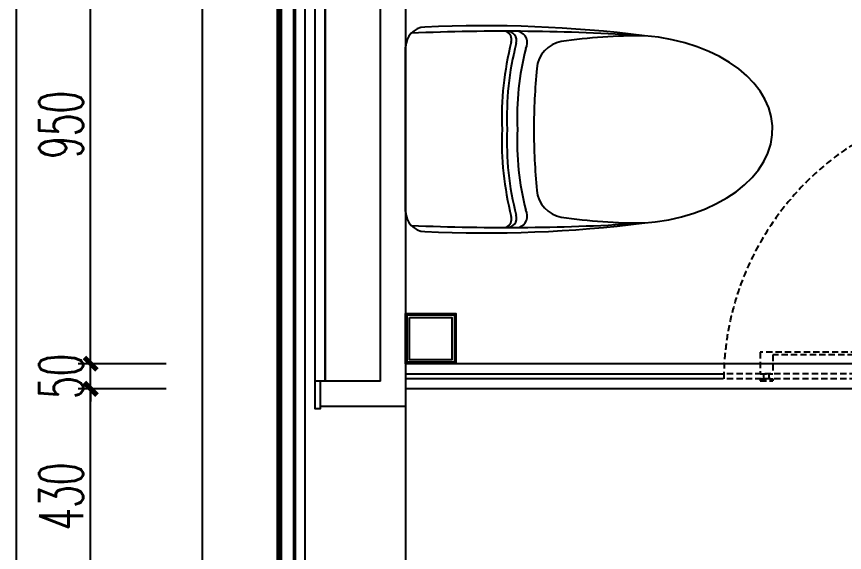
# Model space of a CAD drawing. Header units: inches. Extents: x 24920 to 61775, y 10942 to 38819.
# Drawn here: x 42195 to 43843, y 26234 to 27300 of the extents above; entities that cross this region are included whole.
import ezdxf

# ---------------------------------------------------------------- set-up
doc = ezdxf.new("R2010")
doc.units = ezdxf.units.IN
doc.header["$MEASUREMENT"] = 0
doc.header["$PDMODE"] = 1
doc.linetypes.add('DASHED', pattern=[3.75, 2.5, -1.25])
for name, color, linetype in [('+BF_floor lines', 2, 'Continuous'), ('0-铝合金投影', 112, 'Continuous'), ('3铝板幕墙', 3, 'Continuous'), ('4玻璃幕墙', 4, 'Continuous'), ('A-P-CONCRETE', 1, 'Continuous'), ('dim', 173, 'Continuous'), ('P-完成面', 3, 'Continuous'), ('P-洁具及配件（地坪图不显示）', 143, 'Continuous'), ('P-洁具及配件（地坪图显示）', 143, 'Continuous'), ('P-活动家具', 51, 'Continuous')]:
    doc.layers.add(name, color=color, linetype=linetype)
doc.styles.add('DIM', font='simplex.shx', dxfattribs={"width": 0.6, "bigfont": 'extfont.shx'})
doc.dimstyles.new('1比25', dxfattribs={"dimscale": 25, "dimtxt": 3.5, "dimasz": 1, "dimexe": 1, "dimexo": 1, "dimgap": 0.6, "dimtad": 1, "dimdec": 0, "dimrnd": 5, "dimzin": 0, "dimdsep": 46, "dimtxsty": 'DIM', "dimblk": 'ARCHTICK', "dimcen": 0.09, "dimdle": 1, "dimclrd": 1, "dimclre": 1, "dimclrt": 1, "dimadec": 0, "dimazin": 0, "dimtfac": 1, "dimtdec": 0, "dimtix": 1, "dimtmove": 2, "dimatfit": 3, "dimldrblk": '引线箭头（自定义）', "dimfxl": 0, "dimtolj": 1, "dimtzin": 0, "dimarcsym": 0})

# ---------------------------------------------------------------- blocks, each defined once
blk = doc.blocks.new('A$C119A60A9')
at = {"color": 2, "ltscale": 5}
blk.add_line((42.6, 730, 0), (369.6, 730, 0), dxfattribs=at)
at = {"color": 2}
for centre, radius, start, end in [((42.6, 690, 0), 40, 90, 177.4001), ((369.6, 690, 0), 40, 2.5999, 90), ((4322.5, 533, 0), 4311.6, 177.5288, 183.6994), ((-3910.3, 533, 0), 4311.6, 356.3006, 2.4712), ((2577.4, 574.9, 0), 2577.4, 177.4001, 187.1336), ((-2165.2, 574.9, 0), 2577.4, 352.8664, 2.5999), ((29.7, 528, 0), 18.8, 174.0685, 287.6407), ((27.7, 537.3, 0), 18.2, 203.5276, 286.6187), ((182.4, -63.4, 0), 602, 87.7467, 104.3815), ((182.4, -63.4, 0), 592, 87.7467, 104.3815), ((229.8, -63.4, 0), 602, 75.6185, 92.2533), ((229.8, -63.4, 0), 592, 75.6185, 92.2533), ((382.5, 528, 0), 18.8, 252.3593, 5.9315), ((384.5, 537.3, 0), 18.2, 253.3813, 336.4724), ((34.1, 512.1, 0), 24.1, 198.0596, 297.7967), ((182.4, -43.9, 0), 552, 87.5425, 104.3815), ((229.8, -43.9, 0), 552, 75.6185, 92.4575), ((378.1, 512.1, 0), 24.1, 242.2033, 341.9404), ((90.4, 409.3, 0), 60, 95.3921, 169.5299), ((214.3, -903.1, 0), 1378.2, 90.3409, 95.3921), ((197.9, -903.1, 0), 1378.2, 84.6079, 89.6591), ((321.8, 409.3, 0), 60, 10.4701, 84.6079), ((1119.6, 261.5, 0), 1099.7, 171.703, 180.3481), ((-707.4, 261.5, 0), 1099.7, 359.6519, 8.297)]:
    blk.add_arc(centre, radius, start, end, dxfattribs=at)
blk.add_ellipse((206.1, 289.3, 0), major_axis=(0, 289.3), ratio=0.648116, start_param=1.570796, end_param=4.592942, dxfattribs=at)
blk = doc.blocks.new('A$C1D345F8F')
at = {"color": 251, "linetype": 'DASHED', "ltscale": 5}
for p, q in [((56.7, 600), (46.7, 600)), ((46.7, 0), (46.7, 600)), ((56.8, 600), (46.8, 600)), ((56.7, 0), (56.7, 600)), ((42.5, 527.7), (42.5, 502.2)), ((46.7, 527.7), (42.5, 527.7)), ((46.7, 527.7), (46.7, 502.2)), ((56.7, 527.7), (56.7, 502.2)), ((99.3, 527.7), (56.7, 527.7)), ((99.3, 72.2), (99.3, 527.7)), ((46.7, 520.1), (56.7, 520.1)), ((46.7, 502.2), (42.5, 502.2)), ((46.7, 509.9), (56.7, 509.9)), ((94.2, 502.2), (56.7, 502.2)), ((94.2, 97.7), (94.2, 502.2)), ((42.5, 72.2), (42.5, 97.7)), ((46.7, 97.7), (42.5, 97.7)), ((46.7, 72.2), (46.7, 97.7)), ((46.7, 90.1), (56.7, 90.1)), ((56.7, 72.2), (56.7, 97.7)), ((94.2, 97.7), (56.7, 97.7)), ((46.7, 72.2), (42.5, 72.2)), ((46.7, 79.9), (56.7, 79.9)), ((99.3, 72.2), (56.7, 72.2))]:
    blk.add_line(p, q, dxfattribs=at)
at = {"color": 136, "ltscale": 5}
for p, q in [((73.8, 61), (99.3, 61)), ((73.8, 56.7), (73.8, 61)), ((73.8, 56.7), (99.3, 56.7)), ((81.4, 56.7), (81.4, 46.7)), ((91.6, 56.7), (91.6, 46.7)), ((99.3, 56.7), (99.3, 61)), ((527.7, 61), (502.2, 61)), ((502.2, 56.7), (502.2, 61)), ((527.7, 56.7), (502.2, 56.7)), ((509.9, 56.7), (509.9, 46.7)), ((520.1, 56.7), (520.1, 46.7)), ((527.7, 56.7), (527.7, 61)), ((73.8, 46.7), (99.3, 46.7)), ((73.8, 4.2), (73.8, 46.7)), ((99.3, 9.3), (99.3, 46.7)), ((527.7, 46.7), (502.2, 46.7)), ((502.2, 9.3), (502.2, 46.7)), ((527.7, 4.2), (527.7, 46.7)), ((73.8, 4.2), (527.7, 4.2)), ((99.3, 9.3), (502.2, 9.3))]:
    blk.add_line(p, q, dxfattribs=at)
at = {"color": 8}
blk.add_line((46.7, 0), (56.7, 0), dxfattribs=at)
at = {"color": 251, "linetype": 'DASHED', "ltscale": 5}
blk.add_arc((42.6, 42.6), 557.6, 1.4579, 88.5423, dxfattribs=at)
at = {"layer": 'P-洁具及配件（地坪图显示）', "color": 60}
for p, q in [((2, 56.7), (598, 56.7)), ((2, 46.7), (598, 46.7))]:
    blk.add_line(p, q, dxfattribs=at)
for points in [[(2, 56.7), (0, 54.8), (0, 48.7), (2, 46.7)], [(598, 56.7), (600, 54.8), (600, 48.7), (598, 46.7)]]:
    blk.add_lwpolyline(points, dxfattribs=at)
blk = doc.blocks.new('A$C270A5C76')
at = {"layer": '+BF_floor lines', "color": 8, "ltscale": 0.5}
for points in [[(0, 100), (100, 100), (100, 0), (0, 0)], [(3, 97), (97, 97), (97, 3), (3, 3)], [(8, 92), (92, 92), (92, 8), (8, 8)]]:
    blk.add_lwpolyline(points, close=True, dxfattribs=at)
blk = doc.blocks.new('*U736')
at = {"layer": '0-铝合金投影'}
for p, q in [((50, -34.1), (2055, -34.1)), ((52.8, -53.1), (2055, -53.1)), ((50, -89.1), (2055, -89.1)), ((51.5, -85), (2055, -85))]:
    blk.add_line(p, q, dxfattribs=at)
at = {"layer": '4玻璃幕墙'}
blk.add_lwpolyline([(2055, -57), (33.6, -57), (33.6, -81), (2055, -81)], dxfattribs=at)
blk = doc.blocks.new('_ArchTick')
at = {"color": 0, "linetype": 'ByBlock', "const_width": 0.4}
blk.add_lwpolyline([(-0.5, -0.5), (0.5, 0.5)], dxfattribs=at)
blk = doc.blocks.new('*D921')
at = {"color": 1, "lineweight": -2, "transparency": 16777216}
for p, q in [((42576.7, 26154.5), (42576.7, 26632.9)), ((42726.7, 26607.9), (42551.7, 26607.9)), ((42726.7, 26179.5), (42551.7, 26179.5))]:
    blk.add_line(p, q, dxfattribs=at)
at = {"layer": 'Defpoints', "color": 0, "transparency": 16777216}
for p in [(42576.7, 26607.9), (43511.5, 26607.9), (43365.2, 26179.5)]:
    blk.add_point(p, dxfattribs=at)
at = {"color": 1, "lineweight": -2, "transparency": 16777216, "xscale": 25, "yscale": 25, "zscale": 25}
for p, rotation in [((42576.7, 26607.9), 90), ((42576.7, 26179.5), 270)]:
    blk.add_blockref('_ArchTick', p, dxfattribs=dict(at, rotation=rotation))
at = {"color": 1, "transparency": 16777216, "insert": (42517.9, 26393.7), "char_height": 87.5, "attachment_point": 5, "rotation": 90, "style": 'DIM'}
blk.add_mtext('\\A1;430', dxfattribs=at)
blk = doc.blocks.new('引线箭头（自定义）')
at = {"linetype": 'ByBlock', "lineweight": -2}
h = blk.add_hatch(color=8, dxfattribs=at)
h.dxf.hatch_style = 1
h.paths.add_polyline_path([(-1.195, -0.955), (-0.315, 0), (-1.201, 0.958), (-0.912, 1.212), (0, 0), (-0.912, -1.209)])
at = {"color": 0, "linetype": 'ByBlock', "lineweight": -2}
blk.add_line((-0.315, 0), (-4.751, 0), dxfattribs=at)
blk.add_lwpolyline([(-1.195, -0.955), (-0.315, 0), (-1.201, 0.958), (-0.912, 1.212), (0, 0), (-0.912, -1.209)], close=True, dxfattribs=at)
blk = doc.blocks.new('*D922')
at = {"color": 1, "lineweight": -2, "transparency": 16777216}
for p, q in [((42576.7, 26657.9), (42576.7, 26682.9)), ((42726.7, 26657.9), (42551.7, 26657.9)), ((42576.7, 26607.9), (42576.7, 26657.9)), ((42726.7, 26607.9), (42551.7, 26607.9)), ((42576.7, 26607.9), (42576.7, 26582.9))]:
    blk.add_line(p, q, dxfattribs=at)
at = {"layer": 'Defpoints', "color": 0, "transparency": 16777216}
for p in [(42576.7, 26657.9), (43525.1, 26657.9), (43511.5, 26607.9)]:
    blk.add_point(p, dxfattribs=at)
at = {"color": 1, "lineweight": -2, "transparency": 16777216, "xscale": 25, "yscale": 25, "zscale": 25}
for p, rotation in [((42576.7, 26657.9), 270), ((42576.7, 26607.9), 90)]:
    blk.add_blockref('_ArchTick', p, dxfattribs=dict(at, rotation=rotation))
at = {"color": 1, "transparency": 16777216, "insert": (42517.9, 26632.9), "char_height": 87.5, "attachment_point": 5, "rotation": 90, "style": 'DIM'}
blk.add_mtext('\\A1;50', dxfattribs=at)
blk = doc.blocks.new('*D923')
at = {"color": 1, "lineweight": -2, "transparency": 16777216}
for p, q in [((42576.7, 26632.9), (42576.7, 27633)), ((42726.7, 27608), (42551.7, 27608)), ((42726.7, 26657.9), (42551.7, 26657.9))]:
    blk.add_line(p, q, dxfattribs=at)
at = {"layer": 'Defpoints', "color": 0, "transparency": 16777216}
for p in [(42576.7, 27608), (43652.2, 27608), (43525.1, 26657.9)]:
    blk.add_point(p, dxfattribs=at)
at = {"color": 1, "lineweight": -2, "transparency": 16777216, "xscale": 25, "yscale": 25, "zscale": 25}
for p, rotation in [((42576.7, 27608), 90), ((42576.7, 26657.9), 270)]:
    blk.add_blockref('_ArchTick', p, dxfattribs=dict(at, rotation=rotation))
at = {"color": 1, "transparency": 16777216, "insert": (42517.9, 27133), "char_height": 87.5, "attachment_point": 5, "rotation": 90, "style": 'DIM'}
blk.add_mtext('\\A1;950', dxfattribs=at)
blk = doc.blocks.new('*D924')
at = {"color": 1, "lineweight": -2, "transparency": 16777216}
for p, q in [((42429.3, 24230.1), (42429.3, 27633)), ((42579.3, 27608), (42404.3, 27608)), ((42579.3, 24255.1), (42404.3, 24255.1))]:
    blk.add_line(p, q, dxfattribs=at)
at = {"layer": 'Defpoints', "color": 0, "transparency": 16777216}
for p in [(42429.3, 27608), (42639.2, 27608), (42639.2, 24255.1)]:
    blk.add_point(p, dxfattribs=at)
at = {"color": 1, "lineweight": -2, "transparency": 16777216, "xscale": 25, "yscale": 25, "zscale": 25}
for p, rotation in [((42429.3, 27608), 90), ((42429.3, 24255.1), 270)]:
    blk.add_blockref('_ArchTick', p, dxfattribs=dict(at, rotation=rotation))
at = {"color": 1, "transparency": 16777216, "insert": (42370.5, 25931.5), "char_height": 87.5, "attachment_point": 5, "rotation": 90, "style": 'DIM'}
blk.add_mtext('\\A1;3355', dxfattribs=at)
blk = doc.blocks.new('age')
at = {"layer": '3铝板幕墙'}
blk.add_lwpolyline([(42798.5, 27715), (42798.5, 24115)], dxfattribs=at)
at = {"layer": 'A-P-CONCRETE', "color": 4}
for p, q in [((43043.5, 26622.9), (43043.5, 27655)), ((43153.5, 26622.9), (43043.5, 26622.9))]:
    blk.add_line(p, q, dxfattribs=at)
blk.add_lwpolyline([(43153.5, 26622.9), (43153.5, 27655), (45796.5, 27655), (45796.5, 27438), (45646.6, 27438), (45646.6, 26300), (45746.5, 26300), (45746.5, 26815.1)], dxfattribs=at)
at = {"layer": 'P-完成面'}
blk.add_line((43043.5, 26622.9), (43023.5, 26622.9), dxfattribs=at)
blk.add_lwpolyline([(43023.5, 26622.9), (43023.5, 27655), (43043.5, 27655), (43043.5, 26622.9)], close=True, dxfattribs=at)
for points in [[(45596.7, 27508), (45716.7, 27508), (45716.7, 27498), (45696.7, 27498), (45696.7, 27478), (45746.7, 27478), (45746.7, 27608), (43203.5, 27608), (43203.5, 26572.9), (43033.5, 26572.9)], [(43033.5, 26622.9), (43033.5, 26567.9), (43023.5, 26567.9), (43023.5, 26622.9)]]:
    blk.add_lwpolyline(points, dxfattribs=at)
at = {"layer": 'P-洁具及配件（地坪图显示）', "color": 251}
for p, q in [((44466.7, 26657.9), (43203.5, 26657.9)), ((45596.7, 26607.9), (43203.5, 26607.9))]:
    blk.add_line(p, q, dxfattribs=at)
at = {"layer": 'P-洁具及配件（地坪图显示）', "color": 60, "elevation": 0}
blk.add_lwpolyline([(43203.5, 26637.9), (43834.7, 26637.9), (43836.7, 26635.9), (43836.7, 26629.9), (43834.7, 26627.9), (43203.5, 26627.9)], dxfattribs=at)
at = {"layer": 'P-活动家具', "color": 2}
blk.add_line((43203.5, 26572.9), (43203.5, 24255.1), dxfattribs=at)
at = {"layer": 'dim', "xscale": -1, "rotation": 270.0000015813103}
blk.add_blockref('*U736', (43037.6, 25447.5), dxfattribs=at)
at = {"layer": 'P-洁具及配件（地坪图不显示）', "rotation": 90}
blk.add_blockref('A$C119A60A9', (43933.5, 26917.9, 0), dxfattribs=at)
at = {"layer": 'P-洁具及配件（地坪图不显示）', "color": 250, "rotation": 90}
blk.add_blockref('A$C1D345F8F', (44436.7, 26581.2), dxfattribs=at)
at = {"layer": 'P-洁具及配件（地坪图显示）'}
blk.add_blockref('A$C270A5C76', (43203.5, 26657.9), dxfattribs=at)
for base, p1, p2, picture, middle in [((42429.3, 27608), (42639.2, 24255.1), (42639.2, 27608), '*D924', (42370.5, 25931.5)), ((42576.7, 27608), (43525.1, 26657.9), (43652.2, 27608), '*D923', (42517.9, 27133)), ((42576.7, 26657.9), (43511.5, 26607.9), (43525.1, 26657.9), '*D922', (42517.9, 26632.9)), ((42576.7, 26607.9), (43365.2, 26179.5), (43511.5, 26607.9), '*D921', (42517.9, 26393.7))]:
    dim = blk.add_linear_dim(base=base, p1=p1, p2=p2, angle=90, dimstyle='1比25')
    dim.commit()
    dim.dimension.update_dxf_attribs({"geometry": picture, "text_midpoint": middle})

msp = doc.modelspace()

# ---------------------------------------------------------------- block references
msp.add_blockref('age', (-234, -48.6))

doc.saveas('drawing.dxf')
